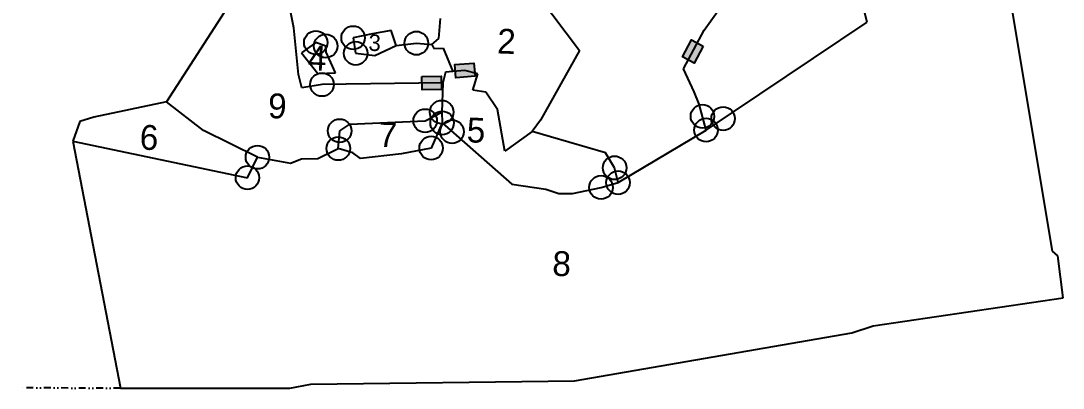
# Model space of a CAD drawing. Header units: metres. Extents: x 292434 to 293193, y 2020436 to 2021636.
# Drawn here: x 292434 to 293193, y 2020436 to 2020704 of the extents above; entities that cross this region are included whole.
import ezdxf
from ezdxf.enums import TextEntityAlignment as Align

# ---------------------------------------------------------------- set-up
doc = ezdxf.new("R2010")
doc.units = ezdxf.units.M
doc.header["$MEASUREMENT"] = 0
doc.linetypes.add('DIVIDE', pattern=[1.25, 0.5, -0.25, 0, -0.25, 0, -0.25])
for name, color, linetype in [('POLY_PARCEL', 6, 'Continuous'), ('TEXT_PARCEL', 7, 'Continuous'), ('V_BOUND_LINE', 7, 'Continuous'), ('V_DIVIDE_LINE', 7, 'DIVIDE')]:
    doc.layers.add(name, color=color, linetype=linetype)
doc.styles.add('TEXT_MAP', font='')
doc.styles.get('TEXT_MAP').set_extended_font_data('Kruti Dev 050')

msp = doc.modelspace()

# ---------------------------------------------------------------- hatches: boundary and pattern name
for points in [[(292916.22, 2020677.87), (292924.75, 2020673.3), (292931.37, 2020685.63), (292922.84, 2020690.2)], [(292750.43, 2020672.25), (292751.23, 2020662.61), (292765.18, 2020663.77), (292764.37, 2020673.41)], [(292740.64, 2020654.16), (292740.49, 2020663.84), (292726.5, 2020663.63), (292726.65, 2020653.96)]]:
    msp.add_hatch(color=256).paths.add_polyline_path(points)

# ---------------------------------------------------------------- linework, layer by layer
for points in [[(292931.37, 2020685.63), (292924.75, 2020673.3), (292916.22, 2020677.87), (292922.84, 2020690.2)], [(292765.18, 2020663.77), (292751.23, 2020662.61), (292750.43, 2020672.25), (292764.37, 2020673.41)], [(292726.5, 2020663.63), (292740.49, 2020663.84), (292740.64, 2020654.16), (292726.65, 2020653.96)]]:
    msp.add_lwpolyline(points, close=True)
for centre in [(292676.38, 2020691.81), (292649.2, 2020688.29), (292656.44, 2020685.78), (292722.45, 2020687.88), (292678.23, 2020680.48), (292653.73, 2020657.71), (292728.85, 2020631.32), (292740.92, 2020637.64), (292930.78, 2020634.54), (292945.87, 2020632.9), (292666.59, 2020624.01), (292741.19, 2020629.75), (292748.44, 2020623.38), (292933.41, 2020624.55), (292665.56, 2020611.09), (292733.2, 2020611.45), (292606.72, 2020604.79), (292866.81, 2020597.02), (292599.41, 2020589.84), (292869.34, 2020586.23), (292856.93, 2020582.76)]:
    msp.add_circle(centre, 8.56)
at = {"layer": 'POLY_PARCEL'}
for p, q in [((292777.76, 2020767.54), (292841.17, 2020682.44)), ((292932.11, 2020697.25), (292969.55, 2020750.53)), ((292633.25, 2020699.01), (292628.02, 2020725.67)), ((293050.82, 2020703.2), (293048.83, 2020710.6)), ((292738.92, 2020691.23), (292740.01, 2020705.83)), ((292933.41, 2020624.55), (293050.82, 2020703.2)), ((292636.52, 2020665.1), (292633.25, 2020699.01)), ((292690.58, 2020694.67), (292676.38, 2020691.81)), ((292704.19, 2020696.99), (292690.58, 2020694.67)), ((292707.74, 2020686.16), (292704.19, 2020696.99)), ((292917, 2020669.08), (292932.11, 2020697.25)), ((292649.2, 2020688.29), (292638.79, 2020680.78)), ((292656.44, 2020685.78), (292649.2, 2020688.29)), ((292656.84, 2020681.25), (292656.44, 2020685.78)), ((292676.38, 2020691.81), (292678.23, 2020680.48)), ((292692.26, 2020678.84), (292707.74, 2020686.16)), ((292707.74, 2020686.16), (292722.45, 2020687.88)), ((292722.45, 2020687.88), (292733.69, 2020686.91)), ((292733.69, 2020686.91), (292738.92, 2020691.23)), ((292733.69, 2020686.91), (292735.28, 2020684.04)), ((292638.79, 2020680.78), (292650.64, 2020665.71)), ((292663.62, 2020666.36), (292656.84, 2020681.25)), ((292678.23, 2020680.48), (292692.26, 2020678.84)), ((292735.28, 2020684.04), (292742.05, 2020684.35)), ((292742.05, 2020684.35), (292748.88, 2020667.27)), ((292841.17, 2020682.44), (292812.84, 2020631.65)), ((292638.99, 2020655.43), (292636.52, 2020665.1)), ((292650.64, 2020665.71), (292663.62, 2020666.36)), ((292743.67, 2020666.83), (292741.69, 2020659.02)), ((292748.88, 2020667.27), (292743.67, 2020666.83)), ((292757.8, 2020668.01), (292748.88, 2020667.27)), ((292767.29, 2020665.41), (292757.8, 2020668.01)), ((292763.48, 2020653.72), (292767.29, 2020665.41)), ((292924.85, 2020652.46), (292917, 2020669.08)), ((292653.73, 2020657.71), (292638.99, 2020655.43)), ((292741.69, 2020659.02), (292653.73, 2020657.71)), ((292741.69, 2020659.02), (292740.92, 2020637.64)), ((292773.01, 2020652.25), (292763.48, 2020653.72)), ((292781.56, 2020639.55), (292773.01, 2020652.25)), ((292928.46, 2020643.32), (292924.85, 2020652.46)), ((292567.41, 2020624.24), (292540.48, 2020645.12)), ((292786.87, 2020609.26), (292781.56, 2020639.55)), ((292933.41, 2020624.55), (292928.46, 2020643.32)), ((292728.85, 2020631.32), (292740.92, 2020637.64)), ((292740.92, 2020637.64), (292741.19, 2020629.75)), ((292666.59, 2020624.01), (292674.09, 2020628.81)), ((292674.09, 2020628.81), (292728.85, 2020631.32)), ((292741.19, 2020629.75), (292733.2, 2020611.45)), ((292741.19, 2020629.75), (292791.98, 2020585.09)), ((292812.84, 2020631.65), (292806.78, 2020623.58)), ((292869.34, 2020586.23), (292933.41, 2020624.55)), ((292606.72, 2020604.79), (292567.41, 2020624.24)), ((292665.56, 2020611.09), (292666.59, 2020624.01)), ((292806.78, 2020623.58), (292786.87, 2020609.26)), ((292860.23, 2020607.92), (292806.78, 2020623.58)), ((292806.78, 2020623.58), (292806.78, 2020623.58)), ((292472.35, 2020616.44), (292599.41, 2020589.84)), ((292650.64, 2020603.75), (292665.56, 2020611.09)), ((292676.15, 2020607.89), (292665.56, 2020611.09)), ((292733.2, 2020611.45), (292711.63, 2020607.17)), ((292599.41, 2020589.84), (292606.72, 2020604.79)), ((292606.72, 2020604.79), (292630.8, 2020600.53)), ((292630.8, 2020600.53), (292638.8, 2020603.62)), ((292638.8, 2020603.62), (292650.64, 2020603.75)), ((292681.64, 2020603.75), (292676.15, 2020607.89)), ((292711.63, 2020607.17), (292681.64, 2020603.75)), ((292866.81, 2020597.02), (292860.23, 2020607.92)), ((292869.34, 2020586.23), (292866.81, 2020597.02)), ((292791.98, 2020585.09), (292816.65, 2020581.38)), ((292816.65, 2020581.38), (292826.11, 2020578.22)), ((292836.26, 2020578.42), (292856.93, 2020582.76)), ((292856.93, 2020582.76), (292869.34, 2020586.23)), ((292869.34, 2020586.23), (292869.34, 2020586.23)), ((292826.11, 2020578.22), (292836.26, 2020578.42))]:
    msp.add_line(p, q, dxfattribs=at)
at = {"layer": 'V_BOUND_LINE'}
for p, q in [((292607.38, 2020749.14), (292540.48, 2020645.12)), ((293185.71, 2020536.37), (293156.55, 2020710.91)), ((292540.48, 2020645.12), (292487.64, 2020633.91)), ((292487.64, 2020633.91), (292477.38, 2020630.9)), ((292477.38, 2020630.9), (292472.35, 2020616.44)), ((292472.35, 2020616.44), (292506.92, 2020436.45)), ((293189.53, 2020532.85), (293185.71, 2020536.37)), ((293193.49, 2020502.29), (293189.53, 2020532.85)), ((293055.07, 2020481.93), (293193.49, 2020502.29)), ((293039.66, 2020476.86), (293055.07, 2020481.93)), ((292837.65, 2020441.9), (293039.66, 2020476.86)), ((292506.92, 2020436.45), (292630.35, 2020436.47)), ((292630.35, 2020436.47), (292645.67, 2020439.29)), ((292645.67, 2020439.29), (292837.65, 2020441.9))]:
    msp.add_line(p, q, dxfattribs=at)
at = {"layer": 'V_DIVIDE_LINE', "ltscale": 10}
msp.add_line((292506.92, 2020436.45), (292434.39, 2020436.67), dxfattribs=at)

# ---------------------------------------------------------------- texts
at = {"layer": 'TEXT_PARCEL', "style": 'TEXT_MAP'}
for s, height, p in [('3', 12.07, (292692.07, 2020688.2)), ('2', 18.1, (292788.09, 2020689.37)), ('4', 18.1, (292650.18, 2020677.06)), ('9', 18.1, (292621.24, 2020642.12)), ('5', 18.1, (292765.93, 2020624.34)), ('6', 18.1, (292527.78, 2020619.18)), ('7', 18.1, (292701.67, 2020621.16)), ('8', 18.1, (292828.29, 2020527.21))]:
    msp.add_text(s, height=height, rotation=357.91794, dxfattribs=at).set_placement(p, align=Align.MIDDLE)

doc.saveas('drawing.dxf')
